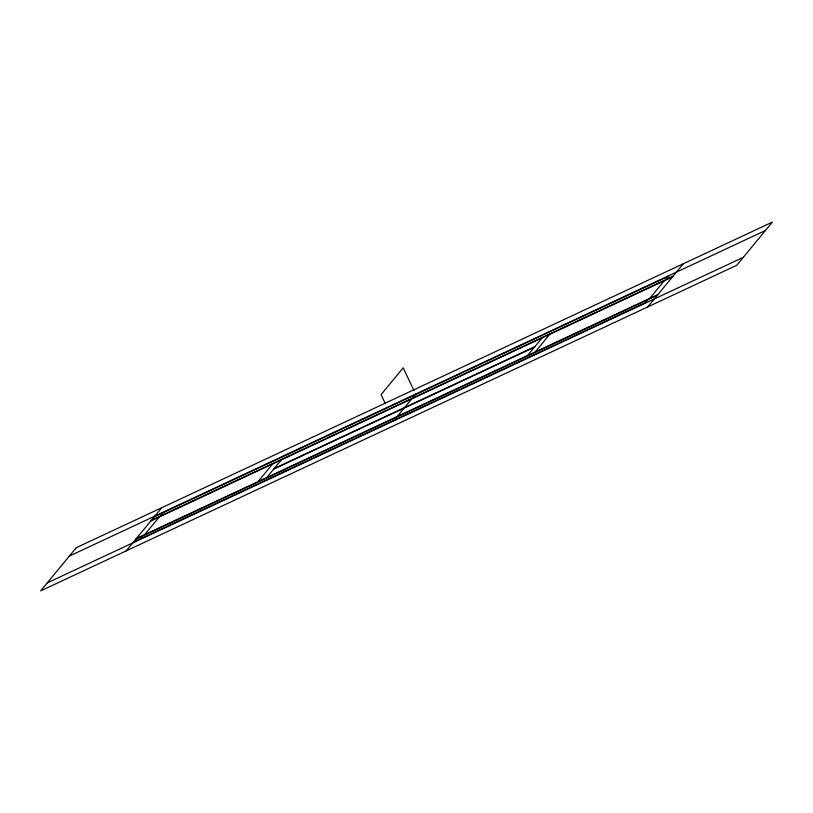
<?xml version="1.0" encoding="UTF-8"?>
<svg xmlns="http://www.w3.org/2000/svg" width="813" height="813" viewBox="0 0 813 813"><rect width="100%" height="100%" fill="white"/><g stroke="black" fill="none" stroke-linecap="round" stroke-linejoin="round"><path stroke-width="1.22" d="M126.147 550.899L161.777 507.708M140.405 538.867L142.844 535.909M144.684 534.639L159.216 517.027M160.415 516.042L163.24 512.617M258.067 481.611L272.589 463.989M266.735 477.546L281.268 459.934M393.512 420.941L415.636 394.122M395.525 420.006L396.155 419.244M527.525 355.566L542.047 337.954M535.218 351.968L549.74 334.356M644.689 303.452L647.758 299.743M649.719 298.412L664.241 280.79M665.817 279.631L669.231 275.505M647.717 306.928L683.347 263.737M69.349 556.092L765.419 230.506M154.257 516.824L668.652 276.196M151.442 520.239L673.012 276.268M150.872 520.93L672.442 276.959M274.144 468.573L534.924 346.602M273.676 469.142L534.426 347.192M136.35 538.541L657.92 294.57M135.801 539.202L657.351 295.251M133.352 542.169L645.319 302.69M47.225 582.921L743.295 257.335M414.01 390.687L403.197 367.801L381.073 394.63L385.392 403.776M76.28 547.698L40.65 590.888L736.72 265.302L772.35 222.112L76.28 547.698"/></g></svg>
